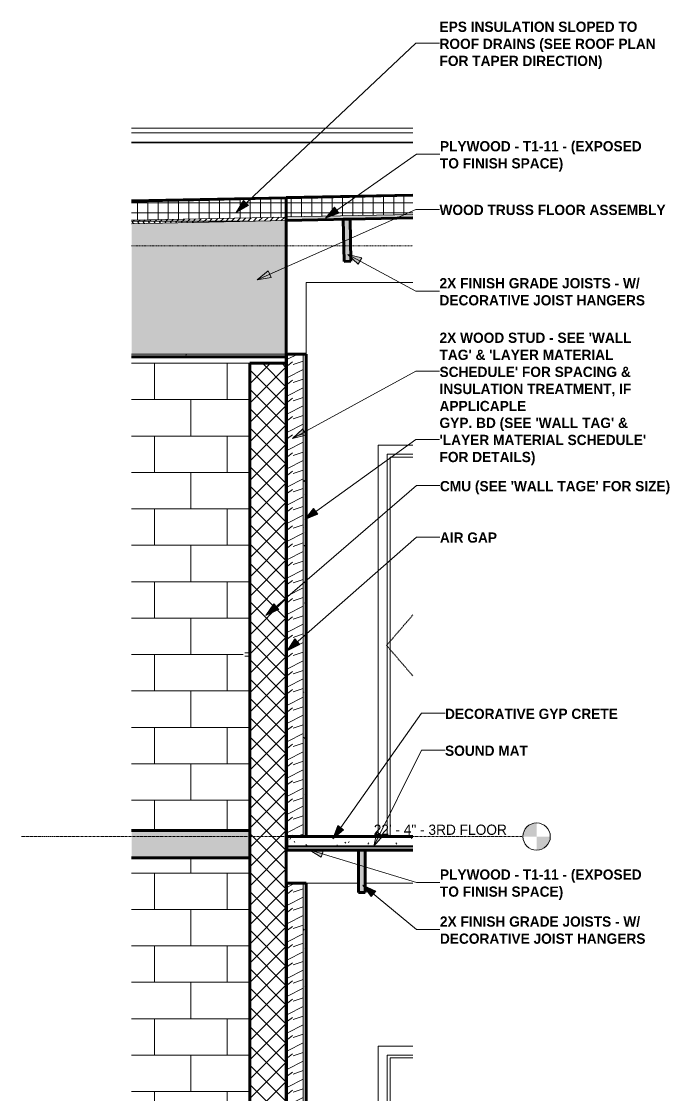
# Model space of a CAD drawing. Header units: inches. Extents: x 9847 to 10638, y -160 to 464.
# Drawn here: x 10236.4 to 10378.7, y 211.3 to 447.1 of the extents above; entities that cross this region are included whole.
import ezdxf

# ---------------------------------------------------------------- set-up
doc = ezdxf.new("R2010")
doc.units = ezdxf.units.IN
doc.header["$MEASUREMENT"] = 0
for name, pattern in [('Aligning Line 1_8_', [0.25, 0.125, -0.125]), ('Dash 1_16_', [0.125, 0.0625, -0.0625]), ('Grid Line 1_2_', [0.875, 0.5, -0.125, 0.125, -0.125])]:
    doc.linetypes.add(name, pattern=pattern)
for name, color, linetype, lineweight in [('0-4', 90, 'Continuous', 5), ('0-5', 8, 'Continuous', 9), ('0-6', 55, 'Continuous', 18), ('A-DOOR-4', 31, 'Continuous', 9), ('A-DOOR-5', 7, 'Dash 1_16_', 9), ('A-DOOR-6', 7, 'Continuous', 9), ('A-FLOR-1', 192, 'Continuous', 70), ('A-FLOR-4', 9, 'Continuous', 18), ('A-FLOR-5', 250, 'Continuous', 70), ('A-FLOR-6', 21, 'Continuous', 18), ('A-FLOR-7', 135, 'Continuous', 5), ('A-FLOR-8', 251, 'Continuous', 5), ('A-FLOR-LEVL', 51, 'Continuous', 9), ('A-FLOR-LEVL-1', 51, 'Grid Line 1_2_', 9), ('A-FLOR-MCUT', 51, 'Continuous', 18), ('A-FLOR-PATT-1', 8, 'Continuous', 9), ('A-ROOF', 132, 'Continuous', 18), ('A-ROOF-1', 31, 'Continuous', 5), ('A-ROOF-2', 252, 'Continuous', 18), ('A-ROOF-3', 132, 'Continuous', 70), ('A-ROOF-PATT-1', 132, 'Continuous', 9), ('A-WALL-1', 55, 'Continuous', 18), ('A-WALL-10', 250, 'Continuous', 70), ('A-WALL-11', 90, 'Continuous', 18), ('A-WALL-9', 252, 'Continuous', 18), ('A-WALL-PATT-1', 8, 'Continuous', 9), ('A-WALL-PATT-3', 53, 'Continuous', 9), ('A-WALL-PATT-4', 7, 'Continuous', 9), ('G-ANNO-SYMB', 111, 'Aligning Line 1_8_', 9), ('G-ANNO-TEXT', 231, 'Continuous', 9), ('I-WALL-1', 55, 'Continuous', 18), ('S-BEAM-1', 41, 'Continuous', 9), ('S-BEAM-2', 250, 'Continuous', 70)]:
    doc.layers.add(name, color=color, linetype=linetype, lineweight=lineweight)
doc.styles.add('Century Gothic', font='ufonts.com_century-gothic.ttf', dxfattribs={"height": 2.25})
doc.styles.add('Century Gothic_B', font='GOTHICB.TTF', dxfattribs={"height": 2.25})
pattern_1 = [(216.87, (11231.547, 75.998), (11.9951857, 7.9964214), [1.999, -17.993]), (206.565, (11233.946, 74.799), (-3.998093, -3.998086), [4.47, -4.47]), (198.435, (11233.946, 72.8), (-7.9970804, -3.9980748), [2.529, -10.115])]
pattern_2 = [(0, (11229.947, 72), (7.68, 1.92), [0.317, -5.443, 0.317, -5.443, -30.72]), (0, (11229.947, 72), (7.68, 1.92), [-11.52, 0.317, -11.203, 0.317, -5.443, -13.44]), (0, (11229.947, 72), (7.68, 1.92), [-28.8, 0.317, -3.523, 0.317, -9.283]), (120, (11232.827, 72.96), (-5.5027688, 5.691075), [0.317, -5.443, 0.317, -5.443, -30.72]), (120, (11232.827, 72.96), (-5.5027688, 5.691075), [-11.52, 0.317, -11.203, 0.317, -5.443, -13.44]), (120, (11232.827, 72.96), (-5.5027688, 5.691075), [-28.8, 0.317, -3.523, 0.317, -9.283]), (240, (11233.787, 76.8), (-2.1772312, -7.611075), [0.317, -5.443, 0.317, -5.443, -30.72]), (240, (11233.787, 76.8), (-2.1772312, -7.611075), [-11.52, 0.317, -11.203, 0.317, -5.443, -13.44]), (240, (11233.787, 76.8), (-2.1772312, -7.611075), [-28.8, 0.317, -3.523, 0.317, -9.283])]
pattern_3 = [(0, (11278.8997, 72), (0, 2.25), []), (90, (11278.8997, 72), (-2.25, 1e-16), [])]
pattern_4 = [(0, (11278.8997, 72), (7.68, 1.92), [0.317, -5.443, 0.317, -5.443, -30.72]), (0, (11278.8997, 72), (7.68, 1.92), [-11.52, 0.317, -11.203, 0.317, -5.443, -13.44]), (0, (11278.8997, 72), (7.68, 1.92), [-28.8, 0.317, -3.523, 0.317, -9.283]), (120, (11281.7797, 72.96), (-5.5027688, 5.691075), [0.317, -5.443, 0.317, -5.443, -30.72]), (120, (11281.7797, 72.96), (-5.5027688, 5.691075), [-11.52, 0.317, -11.203, 0.317, -5.443, -13.44]), (120, (11281.7797, 72.96), (-5.5027688, 5.691075), [-28.8, 0.317, -3.523, 0.317, -9.283]), (240, (11282.7397, 76.8), (-2.1772312, -7.611075), [0.317, -5.443, 0.317, -5.443, -30.72]), (240, (11282.7397, 76.8), (-2.1772312, -7.611075), [-11.52, 0.317, -11.203, 0.317, -5.443, -13.44]), (240, (11282.7397, 76.8), (-2.1772312, -7.611075), [-28.8, 0.317, -3.523, 0.317, -9.283])]

# ---------------------------------------------------------------- blocks, each defined once
blk = doc.blocks.new('Flush-Double-Door-Adj_swing-w_handle_2100 - 3_-0_ x 7_-0_-1994063-BUILDING SECTION - EAST_WEST - LOOKING NORTH - Callout 3')
at = {"layer": 'A-DOOR-4'}
for p, q in [((10267.78, 220), (10267.78, 136)), ((10267.78, 220), (10273.41, 220)), ((10268.4, 136), (10268.4, 219.38)), ((10268.4, 219.38), (10273.41, 219.38))]:
    blk.add_line(p, q, dxfattribs=at)
at = {"layer": 'A-DOOR-5'}
for p in [(10273.41, 184.7), (10273.41, 171.3)]:
    blk.add_line(p, (10267.64, 178), dxfattribs=at)
blk = doc.blocks.new('Dimension Lumber - 2x10-2069430-BUILDING SECTION - EAST_WEST - LOOKING NORTH - Callout 3')
at = {"layer": 'S-BEAM-1'}
blk.add_hatch(color=256, dxfattribs=at).paths.add_polyline_path([(10262.94, 255.75), (10262.94, 265), (10261.44, 265), (10261.44, 255.75)], flags=0)
at = {"layer": 'S-BEAM-2'}
for p, q in [((10262.94, 265), (10261.44, 265)), ((10261.44, 265), (10261.44, 255.75)), ((10262.94, 255.75), (10262.94, 265)), ((10261.44, 255.75), (10262.94, 255.75))]:
    blk.add_line(p, q, dxfattribs=at)
blk = doc.blocks.new('Dimension Lumber - 2x10-V6-BUILDING SECTION - EAST_WEST - LOOKING NORTH - Callout 3')
at = {"layer": 'S-BEAM-1'}
blk.add_hatch(color=256, dxfattribs=at).paths.add_polyline_path([(10258.3, 394.37), (10259.8, 394.41), (10259.61, 403.65), (10258.11, 403.62), (10258.13, 402.52)], flags=0)
at = {"layer": 'S-BEAM-2'}
for p, q in [((10259.61, 403.65), (10258.11, 403.62)), ((10258.11, 403.62), (10258.3, 394.37)), ((10259.8, 394.41), (10259.61, 403.65)), ((10258.3, 394.37), (10259.8, 394.41))]:
    blk.add_line(p, q, dxfattribs=at)
blk = doc.blocks.new('CTR - 1st Phase - Common Walls_rvt-3-BUILDING SECTION - EAST_WEST - LOOKING NORTH - Callout 3')
at = {"layer": 'A-WALL-9'}
for points in [[(10245.74, 268), (10245.84, 268), (10245.84, 374), (10245.59, 374), (10245.59, 268)], [(10245.84, 136), (10245.84, 257.75), (10245.59, 257.75), (10245.59, 136)]]:
    blk.add_hatch(color=256, dxfattribs=at).paths.add_polyline_path(points, flags=0)
at = {"layer": 'A-WALL-PATT-3'}
h = blk.add_hatch(dxfattribs=at)
h.set_pattern_fill('FP_19', color=256, style=0, pattern_type=2)
h.set_pattern_definition(pattern_1)
h.paths.add_polyline_path([(10249.34, 268), (10249.34, 374), (10245.84, 374), (10245.84, 268)], flags=0)
h = blk.add_hatch(dxfattribs=at)
h.set_pattern_fill('FP_19', color=256, style=0, pattern_type=2)
h.set_pattern_definition(pattern_1)
h.paths.add_polyline_path([(10249.34, 136), (10249.34, 257.75), (10245.84, 257.75), (10245.84, 136)], flags=0)
at = {"layer": 'A-WALL-PATT-4'}
h = blk.add_hatch(dxfattribs=at)
h.set_pattern_fill('FP_20', color=256, style=0, pattern_type=2)
h.set_pattern_definition(pattern_2)
h.paths.add_polyline_path([(10249.96, 268), (10249.96, 374), (10249.34, 374), (10249.34, 268)], flags=0)
h = blk.add_hatch(dxfattribs=at)
h.set_pattern_fill('FP_20', color=256, style=0, pattern_type=2)
h.set_pattern_definition(pattern_2)
h.paths.add_polyline_path([(10249.96, 136), (10249.96, 257.75), (10249.34, 257.75), (10249.34, 136)], flags=0)
at = {"layer": 'A-WALL-10'}
for p, q in [((10249.96, 374), (10245.59, 374)), ((10245.59, 374), (10245.59, 268)), ((10249.96, 268), (10249.96, 374)), ((10245.59, 268), (10249.96, 268)), ((10249.96, 257.75), (10245.59, 257.75)), ((10245.59, 257.75), (10245.59, 136)), ((10249.96, 136), (10249.96, 257.75))]:
    blk.add_line(p, q, dxfattribs=at)
at = {"layer": 'A-WALL-11'}
for p, q in [((10245.84, 374), (10245.84, 268)), ((10249.34, 374), (10249.34, 268)), ((10245.84, 257.75), (10245.84, 136)), ((10249.34, 257.75), (10249.34, 136))]:
    blk.add_line(p, q, dxfattribs=at)
at = {"layer": 'I-WALL-1'}
for p, q in [((10273.41, 389.75), (10249.96, 389.75)), ((10249.96, 389.75), (10249.96, 374)), ((10265.78, 268), (10265.78, 354)), ((10265.78, 354), (10273.41, 354)), ((10261.44, 257.75), (10249.96, 257.75)), ((10273.41, 257.75), (10262.94, 257.75)), ((10265.78, 136), (10265.78, 222)), ((10265.78, 222), (10273.41, 222))]:
    blk.add_line(p, q, dxfattribs=at)
at = {"layer": '0-5'}
for name, p in [('Dimension Lumber - 2x10-V6-BUILDING SECTION - EAST_WEST - LOOKING NORTH - Callout 3', (0, 0)), ('Flush-Double-Door-Adj_swing-w_handle_2100 - 3_-0_ x 7_-0_-1994063-BUILDING SECTION - EAST_WEST - LOOKING NORTH - Callout 3', (0, 132)), ('Dimension Lumber - 2x10-2069430-BUILDING SECTION - EAST_WEST - LOOKING NORTH - Callout 3', (0, 0)), ('Flush-Double-Door-Adj_swing-w_handle_2100 - 3_-0_ x 7_-0_-1994063-BUILDING SECTION - EAST_WEST - LOOKING NORTH - Callout 3', (0, 0))]:
    blk.add_blockref(name, p, dxfattribs=at)
blk = doc.blocks.new('HOLLOW METAL - STAIR DOOR-2008640-BUILDING SECTION - EAST_WEST - LOOKING NORTH - Callout 3')
at = {"layer": 'A-DOOR-6'}
for p, q in [((10237.59, 176.39), (10237.09, 176.39)), ((10237.09, 175.61), (10237.59, 175.61))]:
    blk.add_line(p, q, dxfattribs=at)
at = {"layer": 'A-DOOR-6', "flags": 128}
for points in [[(10237.09, 176.39), (10237.07, 176.39), (10237.05, 176.39), (10237.02, 176.39), (10237, 176.39), (10236.98, 176.39), (10236.95, 176.39), (10236.93, 176.39), (10236.91, 176.39), (10236.89, 176.39), (10236.86, 176.39), (10236.84, 176.39), (10236.82, 176.39), (10236.8, 176.39), (10236.78, 176.39), (10236.76, 176.39), (10236.74, 176.39), (10236.72, 176.39), (10236.7, 176.39), (10236.69, 176.39), (10236.67, 176.39), (10236.65, 176.39), (10236.64, 176.39), (10236.62, 176.39), (10236.61, 176.39), (10236.6, 176.39), (10236.58, 176.39), (10236.57, 176.39), (10236.56, 176.39), (10236.55, 176.39), (10236.54, 176.39), (10236.53, 176.39), (10236.53, 176.39), (10236.52, 176.39), (10236.52, 176.39), (10236.51, 176.39), (10236.51, 176.39), (10236.51, 176.39), (10236.5, 176.39), (10236.5, 176.39), (10236.5, 176.39)], [(10236.5, 175.61), (10236.5, 175.61), (10236.5, 175.61), (10236.51, 175.61), (10236.51, 175.61), (10236.51, 175.61), (10236.52, 175.61), (10236.53, 175.61), (10236.53, 175.61), (10236.54, 175.61), (10236.55, 175.61), (10236.56, 175.61), (10236.57, 175.61), (10236.58, 175.61), (10236.59, 175.61), (10236.61, 175.61), (10236.62, 175.61), (10236.63, 175.61), (10236.65, 175.61), (10236.67, 175.61), (10236.68, 175.61), (10236.7, 175.61), (10236.72, 175.61), (10236.74, 175.61), (10236.75, 175.61), (10236.77, 175.61), (10236.79, 175.61), (10236.81, 175.61), (10236.84, 175.61), (10236.86, 175.61), (10236.88, 175.61), (10236.9, 175.61), (10236.92, 175.61), (10236.95, 175.61), (10236.97, 175.61), (10236.99, 175.61), (10237.02, 175.61), (10237.04, 175.61), (10237.06, 175.61), (10237.09, 175.61), (10237.09, 175.61)]]:
    blk.add_lwpolyline(points, dxfattribs=at)
blk = doc.blocks.new('CTR - 1st Phase -Stairs _ Elevators_rvt-3-BUILDING SECTION - EAST_WEST - LOOKING NORTH - Callout 3')
at = {"layer": 'A-FLOR-4'}
blk.add_hatch(color=256, dxfattribs=at).paths.add_polyline_path([(10237.59, 263.37), (10237.59, 269.37), (10211.63, 269.37), (10211.63, 263.37), (10217.58, 263.37)], flags=0)
at = {"layer": 'A-WALL-PATT-1'}
h = blk.add_hatch(dxfattribs=at)
h.set_pattern_fill('FP_17', color=256, style=0, pattern_type=2)
h.set_pattern_definition([(0, (10241.589, -140), (0, 8), []), (90, (10241.589, -140), (-8, 8), [8, -8])])
h.paths.add_polyline_path([(10237.59, 96), (10237.59, 131.38), (10211.63, 131.38), (10211.63, 96)], flags=0)
h.paths.add_polyline_path([(10237.59, 137.38), (10237.59, 175.61), (10236.44, 175.61), (10236.4, 175.62), (10236.31, 175.66), (10236.2, 175.75), (10236.16, 175.82), (10236.12, 175.9), (10236.11, 176), (10236.12, 176.1), (10236.18, 176.22), (10236.25, 176.3), (10236.31, 176.34), (10236.45, 176.39), (10236.58, 176.39), (10236.85, 176.37), (10236.94, 176.39), (10237.11, 176.39), (10237.59, 176.39), (10237.59, 263.37), (10211.63, 263.37), (10211.63, 137.38)], flags=0)
h.paths.add_polyline_path([(10218.69, 269.37), (10237.59, 269.37), (10237.59, 307.61), (10236.44, 307.61), (10236.4, 307.62), (10236.31, 307.66), (10236.2, 307.75), (10236.16, 307.8), (10236.12, 307.9), (10236.11, 308), (10236.12, 308.1), (10236.18, 308.22), (10236.26, 308.3), (10236.31, 308.34), (10236.45, 308.39), (10236.58, 308.39), (10236.85, 308.37), (10236.94, 308.39), (10237.11, 308.39), (10237.59, 308.39), (10237.59, 372), (10211.63, 372), (10211.63, 269.37)], flags=0)
h = blk.add_hatch(dxfattribs=at)
h.set_pattern_fill('FP_25', color=256, style=0, pattern_type=2)
h.set_pattern_definition([(45, (11229.947, 72), (-2.12132, 2.12132), []), (135, (11229.947, 72), (-2.12132, -2.12132), [])])
h.paths.add_polyline_path([(10245.59, -4), (10245.59, 372), (10237.59, 372), (10237.59, -4)], flags=0)
at = {"layer": 'A-FLOR-5'}
for p, q in [((10237.59, 269.37), (10211.63, 269.37)), ((10237.59, 263.37), (10237.59, 269.37)), ((10211.63, 263.37), (10237.59, 263.37))]:
    blk.add_line(p, q, dxfattribs=at)
at = {"layer": 'A-WALL-1'}
blk.add_line((10237.59, 372), (10211.63, 372), dxfattribs=at)
at = {"layer": 'A-WALL-10'}
for p, q in [((10245.59, 372), (10237.59, 372)), ((10237.59, 372), (10237.59, -4)), ((10245.59, -4), (10245.59, 372))]:
    blk.add_line(p, q, dxfattribs=at)
at = {"layer": '0-6'}
blk.add_blockref('HOLLOW METAL - STAIR DOOR-2008640-BUILDING SECTION - EAST_WEST - LOOKING NORTH - Callout 3', (0, 132), dxfattribs=at)
blk = doc.blocks.new('Basic Wall _ EXT - FIBER CEMENT - SMALL - ___-2145935-BUILDING SECTION - EAST_WEST - LOOKING NORTH - Callout 3')
at = {"layer": 'A-WALL-1'}
for p, q in [((10273.41, 423.66), (10211.63, 423.66)), ((10273.41, 422.6), (10211.63, 422.6)), ((10273.41, 420.57), (10211.63, 420.57)), ((10211.63, 420.42), (10273.41, 420.42))]:
    blk.add_line(p, q, dxfattribs=at)
blk = doc.blocks.new('Level - Level Head - Circle-50818-BUILDING SECTION - EAST_WEST - LOOKING NORTH - Callout 3')
at = {"layer": 'A-FLOR-LEVL'}
h = blk.add_hatch(color=256, dxfattribs=at)
edge = h.paths.add_edge_path(flags=0)
edge.add_line((10300.59, 0), (10297.59, 0))
edge.add_arc((10300.59, 0), 3, 90, 180, ccw=False)
edge.add_line((10300.59, 3), (10300.59, 0))
h = blk.add_hatch(color=256, dxfattribs=at)
edge = h.paths.add_edge_path(flags=0)
edge.add_line((10300.59, -3), (10300.59, 0))
edge.add_line((10300.59, 0), (10303.59, 0))
edge.add_arc((10300.59, 0), 3, 270, 360, ccw=False)
blk.add_circle((10300.59, 0), 3, dxfattribs=at)

msp = doc.modelspace()

# ---------------------------------------------------------------- hatches: boundary and pattern name
at = {"layer": 'A-FLOR-6'}
for points in [[(10294.54, 403.37), (10322.36, 403.95), (10322.36, 404.7), (10294.54, 404.12)], [(10322.36, 265), (10322.36, 265.75), (10294.69, 265.75), (10294.69, 265), (10314.73, 265)]]:
    msp.add_hatch(color=256, dxfattribs=at).paths.add_polyline_path(points, flags=0)
at = {"layer": 'A-FLOR-7'}
msp.add_hatch(color=256, dxfattribs=at).paths.add_polyline_path([(10314.73, 265.75), (10322.36, 265.75), (10322.36, 266), (10294.69, 266), (10294.69, 265.75), (10298.92, 265.75)], flags=0)
at = {"layer": 'A-FLOR-8'}
msp.add_hatch(color=256, dxfattribs=at).paths.add_polyline_path([(10294.54, 408.12), (10322.36, 408.7), (10322.36, 408.95), (10294.54, 408.36)], flags=0)
at = {"layer": 'A-FLOR-PATT-1'}
h = msp.add_hatch(dxfattribs=at)
h.set_pattern_fill('FP_21', color=256, style=0, pattern_type=2)
h.set_pattern_definition(pattern_3)
h.paths.add_polyline_path([(10294.54, 404.12), (10322.36, 404.7), (10322.36, 408.7), (10294.54, 408.12), (10294.54, 407.77)], flags=0)
h = msp.add_hatch(dxfattribs=at)
h.set_pattern_fill('FP_20', color=256, style=0, pattern_type=2)
h.set_pattern_definition(pattern_4)
h.paths.add_polyline_path([(10314.73, 266), (10322.36, 266), (10322.36, 268), (10294.69, 268), (10294.69, 266), (10298.92, 266)], flags=0)
at = {"layer": 'A-ROOF-1'}
msp.add_hatch(color=256, dxfattribs=at).paths.add_polyline_path([(10294.54, 374), (10294.54, 403.36), (10260.59, 402.65), (10260.59, 374), (10286.54, 374)], flags=0)
at = {"layer": 'A-ROOF-2'}
msp.add_hatch(color=256, dxfattribs=at).paths.add_polyline_path([(10260.59, 407.4), (10294.54, 408.12), (10294.54, 408.36), (10260.59, 407.65), (10260.59, 407.51)], flags=0)
at = {"layer": 'A-ROOF-PATT-1'}
h = msp.add_hatch(dxfattribs=at)
h.set_pattern_fill('FP_21', color=256, style=0, pattern_type=2)
h.set_pattern_definition(pattern_3)
h.paths.add_polyline_path([(10260.59, 403.4), (10294.54, 404.12), (10294.54, 408.11), (10260.59, 407.4), (10260.59, 405.61)], flags=0)
h = msp.add_hatch(dxfattribs=at)
h.set_pattern_fill('FP_22', color=256, style=0, pattern_type=2)
h.set_pattern_definition([(0, (11278.8997, 72), (0, 1.2), []), (315, (11278.8997, 72), (1.1992531, 0), [1.696, -1.696]), (45, (11278.8997, 72), (1.1992531, 0), [1.696, -1.696])])
h.paths.add_polyline_path([(10260.59, 402.65), (10294.54, 403.37), (10294.54, 404.11), (10260.59, 403.4), (10260.59, 402.76)], flags=0)
h = msp.add_hatch(dxfattribs=at)
h.set_pattern_fill('FP_20', color=256, style=0, pattern_type=2)
h.set_pattern_definition(pattern_4)
h.paths.add_polyline_path([(10294.54, 373.37), (10294.54, 374), (10260.59, 374), (10260.59, 373.37), (10286.54, 373.37)], flags=0)
at = {"layer": 'G-ANNO-TEXT'}
for points in [[(10283.54, 405.14), (10286.28, 406.61), (10285.18, 407.78)], [(10303.18, 403.87), (10306.09, 404.94), (10305.17, 406.25)], [(10308.11, 395.86), (10310.37, 393.73), (10311.13, 395.14)], [(10288.15, 390.33), (10291.21, 390.81), (10290.56, 392.28)], [(10295.93, 355.44), (10298.95, 356.17), (10298.18, 357.58)], [(10298.6, 337.7), (10301.5, 338.8), (10300.56, 340.11)], [(10290.1, 316.55), (10292.9, 317.91), (10291.84, 319.12)], [(10294.75, 308.83), (10297.53, 310.21), (10296.47, 311.42)], [(10304.77, 267.53), (10307.16, 269.51), (10305.85, 270.44)], [(10313.82, 265.91), (10315.87, 268.24), (10314.43, 268.95)], [(10299.59, 265.09), (10302.23, 263.45), (10302.7, 264.99)], [(10311.37, 257.35), (10313.17, 254.81), (10314.19, 256.05)]]:
    msp.add_hatch(color=256, dxfattribs=at).paths.add_polyline_path(points, flags=0)

# ---------------------------------------------------------------- linework, layer by layer
at = {"layer": 'A-FLOR-1'}
for p, q in [((10322.36, 408.95), (10294.54, 408.37)), ((10294.54, 408.37), (10294.54, 403.37)), ((10294.54, 403.37), (10322.36, 403.95)), ((10322.36, 268), (10294.69, 268)), ((10294.69, 268), (10294.69, 265)), ((10294.69, 265), (10322.36, 265))]:
    msp.add_line(p, q, dxfattribs=at)
at = {"layer": 'A-FLOR-LEVL-1'}
msp.add_line((10236.4, 268), (10346.55, 268), dxfattribs=at)
at = {"layer": 'A-FLOR-MCUT'}
for p, q in [((10322.36, 408.7), (10294.54, 408.12)), ((10322.36, 404.7), (10294.54, 404.12)), ((10322.36, 266), (10294.69, 266)), ((10322.36, 265.75), (10294.69, 265.75))]:
    msp.add_line(p, q, dxfattribs=at)
at = {"layer": 'A-ROOF'}
for p, q in [((10294.54, 408.11), (10260.59, 407.4)), ((10294.54, 404.11), (10260.59, 403.4)), ((10294.54, 403.36), (10260.59, 402.65)), ((10260.59, 374), (10294.54, 374))]:
    msp.add_line(p, q, dxfattribs=at)
at = {"layer": 'A-ROOF-3'}
for p, q in [((10294.54, 408.36), (10260.59, 407.65)), ((10294.54, 373.37), (10294.54, 403.37)), ((10260.59, 373.37), (10294.54, 373.37))]:
    msp.add_line(p, q, dxfattribs=at)
at = {"layer": 'G-ANNO-SYMB'}
msp.add_line((10260.59, 397.76), (10322.36, 397.76), dxfattribs=at)
at = {"layer": 'G-ANNO-TEXT'}
for p, q in [((10283.54, 405.14), (10323.04, 442.29)), ((10323.04, 442.29), (10328.21, 442.29)), ((10303.18, 403.87), (10323.14, 417.91)), ((10323.14, 417.91), (10328.3, 417.91)), ((10285.18, 407.78), (10283.54, 405.14)), ((10283.54, 405.14), (10286.28, 406.61)), ((10286.28, 406.61), (10285.18, 407.78)), ((10288.15, 390.33), (10323.04, 405.8)), ((10305.17, 406.25), (10303.18, 403.87)), ((10306.09, 404.94), (10305.17, 406.25)), ((10323.04, 405.8), (10328.21, 405.8)), ((10303.18, 403.87), (10306.09, 404.94)), ((10308.11, 395.86), (10310.37, 393.73)), ((10311.13, 395.14), (10308.11, 395.86)), ((10308.11, 395.86), (10323.04, 387.82)), ((10310.37, 393.73), (10311.13, 395.14)), ((10290.56, 392.28), (10288.15, 390.33)), ((10291.21, 390.81), (10290.56, 392.28)), ((10288.15, 390.33), (10291.21, 390.81)), ((10323.04, 387.82), (10328.21, 387.82)), ((10295.93, 355.44), (10323.04, 370.22)), ((10323.04, 370.22), (10328.21, 370.22)), ((10298.18, 357.58), (10295.93, 355.44)), ((10295.93, 355.44), (10298.95, 356.17)), ((10298.95, 356.17), (10298.18, 357.58)), ((10298.6, 337.7), (10323.04, 355.27)), ((10323.04, 355.27), (10328.21, 355.27)), ((10290.1, 316.55), (10323.14, 345.12)), ((10323.14, 345.12), (10328.3, 345.12)), ((10300.56, 340.11), (10298.6, 337.7)), ((10301.5, 338.8), (10300.56, 340.11)), ((10298.6, 337.7), (10301.5, 338.8)), ((10294.75, 308.83), (10323.14, 333.82)), ((10323.14, 333.82), (10328.3, 333.82)), ((10291.84, 319.12), (10290.1, 316.55)), ((10292.9, 317.91), (10291.84, 319.12)), ((10290.1, 316.55), (10292.9, 317.91)), ((10296.47, 311.42), (10294.75, 308.83)), ((10297.53, 310.21), (10296.47, 311.42)), ((10294.75, 308.83), (10297.53, 310.21)), ((10304.77, 267.53), (10324.25, 295.1)), ((10324.25, 295.1), (10329.42, 295.1)), ((10313.82, 265.91), (10324.25, 287)), ((10324.25, 287), (10329.42, 287)), ((10305.85, 270.44), (10304.77, 267.53)), ((10304.77, 267.53), (10307.16, 269.51)), ((10307.16, 269.51), (10305.85, 270.44)), ((10314.43, 268.95), (10313.82, 265.91)), ((10315.87, 268.24), (10314.43, 268.95)), ((10313.82, 265.91), (10315.87, 268.24)), ((10299.59, 265.09), (10302.23, 263.45)), ((10302.7, 264.99), (10299.59, 265.09)), ((10299.59, 265.09), (10323.14, 257.91)), ((10302.23, 263.45), (10302.7, 264.99)), ((10311.37, 257.35), (10313.17, 254.81)), ((10314.19, 256.05), (10311.37, 257.35)), ((10311.37, 257.35), (10323.14, 247.58)), ((10323.14, 257.91), (10328.3, 257.91)), ((10313.17, 254.81), (10314.19, 256.05)), ((10323.14, 247.58), (10328.3, 247.58))]:
    msp.add_line(p, q, dxfattribs=at)

# ---------------------------------------------------------------- block references
at = {"layer": '0-4'}
for name in ['CTR - 1st Phase - Common Walls_rvt-3-BUILDING SECTION - EAST_WEST - LOOKING NORTH - Callout 3', 'CTR - 1st Phase -Stairs _ Elevators_rvt-3-BUILDING SECTION - EAST_WEST - LOOKING NORTH - Callout 3']:
    msp.add_blockref(name, (48.95, 0), dxfattribs=at)
at = {"layer": 'A-FLOR-LEVL'}
msp.add_blockref('Level - Level Head - Circle-50818-BUILDING SECTION - EAST_WEST - LOOKING NORTH - Callout 3', (48.95, 268), dxfattribs=at)
at = {"layer": 'A-WALL-1'}
msp.add_blockref('Basic Wall _ EXT - FIBER CEMENT - SMALL - ___-2145935-BUILDING SECTION - EAST_WEST - LOOKING NORTH - Callout 3', (48.95, 0), dxfattribs=at)

# ---------------------------------------------------------------- texts
at = {"layer": 'A-FLOR-LEVL', "insert": (10313.77, 270.64), "char_height": 2.25, "width": 36.2842, "attachment_point": 1, "style": 'Century Gothic'}
msp.add_mtext('22\' - 4" - 3RD FLOOR', dxfattribs=at)
at = {"layer": 'G-ANNO-TEXT', "char_height": 2.25, "attachment_point": 1, "style": 'Century Gothic_B'}
for s, insert, width in [('EPS INSULATION SLOPED TO', (10328.21, 447.04), 50.0707), ('ROOF DRAINS (SEE ROOF PLAN', (10328.21, 443.29), 56.5095), ('FOR TAPER DIRECTION)', (10328.21, 439.54), 41.814), ('PLYWOOD - T1-11 - (EXPOSED', (10328.3, 420.79), 54.6157), ('TO FINISH SPACE)', (10328.3, 417.04), 32.118), ('WOOD TRUSS FLOOR ASSEMBLY', (10328.21, 406.8), 57.4942), ('2X FINISH GRADE JOISTS - W/', (10328.21, 390.7), 53.4795), ('DECORATIVE JOIST HANGERS', (10328.21, 386.95), 53.5552), ("2X WOOD STUD - SEE 'WALL", (10328.21, 378.72), 49.995), ("TAG' & 'LAYER MATERIAL", (10328.21, 374.97), 44.3895), ("SCHEDULE' FOR SPACING &", (10328.21, 371.22), 50.0707), ('INSULATION TREATMENT, IF', (10328.21, 367.47), 48.2527), ('APPLICAPLE', (10328.21, 363.72), 21.816), ("GYP. BD (SEE 'WALL TAG' &", (10328.21, 360.02), 48.5557), ("'LAYER MATERIAL SCHEDULE'", (10328.21, 356.27), 51.6615), ('FOR DETAILS)', (10328.21, 352.52), 23.8612), ("CMU (SEE 'WALL TAGE' FOR SIZE)", (10328.3, 346.12), 58.9335), ('AIR GAP', (10328.3, 334.82), 15.6045), ('DECORATIVE GYP CRETE', (10329.42, 296.1), 44.6167), ('SOUND MAT', (10329.42, 288), 22.422), ('PLYWOOD - T1-11 - (EXPOSED', (10328.3, 260.79), 54.6157), ('TO FINISH SPACE)', (10328.3, 257.04), 32.118), ('2X FINISH GRADE JOISTS - W/', (10328.3, 250.46), 53.4795), ('DECORATIVE JOIST HANGERS', (10328.3, 246.71), 53.5552)]:
    msp.add_mtext(s, dxfattribs=dict(at, insert=insert, width=width))

doc.saveas('drawing.dxf')
